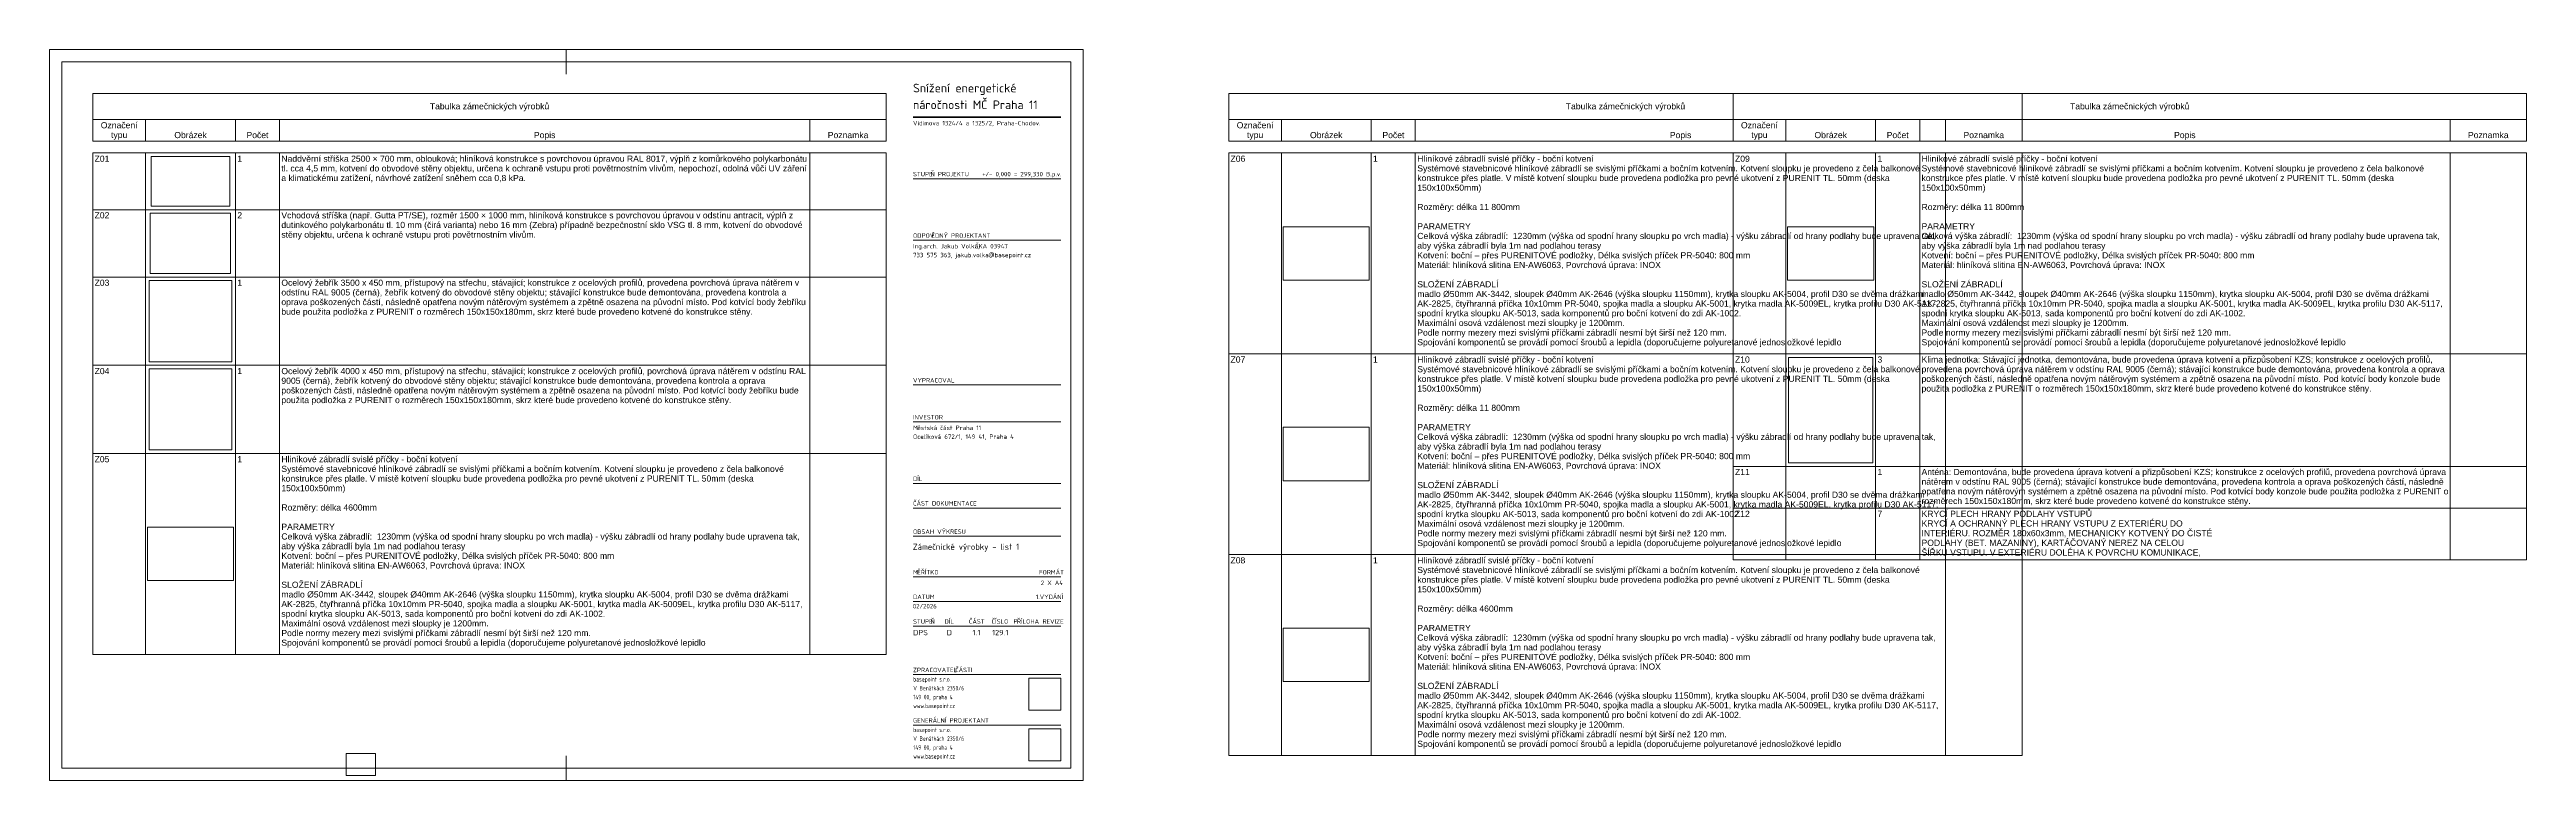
# Paper-space layout 'Layout1' of a CAD drawing. Header units: millimetres. Extents: x -121 to 886, y -2 to 295.
import ezdxf

# ---------------------------------------------------------------- set-up
doc = ezdxf.new("R2010")
doc.units = ezdxf.units.MM
for name, color, linetype, lineweight in [('A-ANNO-NOTE', 131, 'Continuous', 9), ('A-DETL-THIN', 151, 'Continuous', 9), ('G-ANNO-SCHD', 231, 'Continuous', 9), ('G-ANNO-TTLB', 6, 'Continuous', 9), ('G-ANNO-TTLB-WIDE', 214, 'Continuous', 50)]:
    doc.layers.add(name, color=color, linetype=linetype, lineweight=lineweight)
doc.styles.add('Arial', font='arial.ttf', dxfattribs={"height": 2.5})
doc.styles.add('ISOCPEUR', font='isocpeur.ttf', dxfattribs={"height": 1.8})
doc.styles.add('ISOCPEUR_1', font='isocpeur.ttf', dxfattribs={"width": 0.75, "height": 1.8})
doc.styles.add('ISOCPEUR_2', font='isocpeur.ttf', dxfattribs={"height": 2.5})
doc.styles.add('ISOCPEUR_3', font='isocpeur.ttf', dxfattribs={"height": 2.2})
doc.styles.add('ISOCPEUR_B', font='', dxfattribs={"height": 3.5})
doc.styles.add('ISOCPEUR_B_1', font='', dxfattribs={"width": 0.75, "height": 1.8})
doc.styles.get('ISOCPEUR_B').set_extended_font_data('ISOCPEUR', bold=True)
doc.styles.get('ISOCPEUR_B_1').set_extended_font_data('ISOCPEUR', bold=True)
picture_1 = doc.add_image_def('image1.png', size_in_pixel=(511, 511))
picture_2 = doc.add_image_def('image2.jpg', size_in_pixel=(2480, 1536))
picture_3 = doc.add_image_def('image3.png', size_in_pixel=(497, 488))
picture_4 = doc.add_image_def('image4.jpg', size_in_pixel=(1170, 878))
picture_5 = doc.add_image_def('image5.png', size_in_pixel=(1017, 642))
picture_6 = doc.add_image_def('image6.png', size_in_pixel=(532, 667))

# ---------------------------------------------------------------- blocks, each defined once
blk = doc.blocks.new('00_BP_ROZP_KOD_velka_rvt22 - PL_ROZPISKA_21-298807-Zámečnické výrobky - list 1')
at = {"layer": 'A-ANNO-NOTE'}
for p, q in [((-120.5, 295), (-120.5, 285)), ((-120.5, 295), (-120.5, 285)), ((-120.5, 295), (-110.5, 295)), ((-120.5, 295), (-110.5, 295)), ((89.5, 295), (89.5, 285)), ((299.5, 295), (289.5, 295)), ((299.5, 295), (289.5, 295)), ((299.5, 295), (299.5, 285)), ((-120.5, -2), (-120.5, 8)), ((-120.5, -2), (-120.5, 8)), ((89.5, -2), (89.5, 8)), ((299.5, -2), (299.5, 8)), ((-120.5, -2), (-110.5, -2)), ((299.5, -2), (289.5, -2))]:
    blk.add_line(p, q, dxfattribs=at)
at = {"layer": 'G-ANNO-TTLB'}
for p, q in [((299.5, 295), (-120.5, 295)), ((-120.5, 295), (-120.5, -2)), ((299.5, -2), (299.5, 295)), ((-115.5, 290), (-115.5, 3)), ((294.5, 290), (-115.5, 290)), ((294.5, 3), (294.5, 290)), ((290.5, 242.5), (230.5, 242.5)), ((290.5, 217.5), (230.5, 217.5)), ((290.5, 158.7), (230.5, 158.7)), ((290.5, 143.7), (230.5, 143.7)), ((290.5, 118.7), (230.5, 118.7)), ((290.5, 118.7), (230.5, 118.7)), ((290.5, 108.7), (230.5, 108.7)), ((290.5, 97.2), (230.5, 97.2)), ((290.5, 80.7), (230.5, 80.7)), ((290.5, 70.7), (230.5, 70.7)), ((290.5, 60.7), (230.5, 60.7)), ((290.5, 41), (230.5, 41)), ((290.5, 20.5), (230.5, 20.5)), ((-115.5, 3), (294.5, 3)), ((-120.5, -2), (299.5, -2))]:
    blk.add_line(p, q, dxfattribs=at)
at = {"layer": 'G-ANNO-TTLB-WIDE'}
blk.add_line((290.5, 267.5), (230.5, 267.5), dxfattribs=at)
at = {"layer": 'G-ANNO-TTLB', "attachment_point": 1}
for s, insert, char_height, width, style in [('Snížení energetické ', (230.4, 281.1), 3.5, 56.118, 'ISOCPEUR_B'), ('ná', (230.4, 274.3), 3.5, 6.093, 'ISOCPEUR_B'), ('ročnosti MČ Praha 11', (235.4, 274.3), 3.5, 56.198, 'ISOCPEUR_B'), ('Vidimova 1324/4 a 1325/2, Praha-Chodov.', (230.4, 266), 1.8, 56.118, 'ISOCPEUR'), ('STUPE', (230.4, 245.3), 1.8, 8.578, 'ISOCPEUR'), ('Ň PROJEKTU', (237.5, 245.3), 1.8, 16.595, 'ISOCPEUR'), ('+/- 0,000 = 299,330 B.p.v.', (258.5, 245.3), 1.8, 35.114, 'ISOCPEUR'), ('733 575 363, jakub.volka@basepoint.cz', (230.4, 212.4), 1.8, 51.549, 'ISOCPEUR'), ('ODPOV', (230.4, 220.3), 1.8, 9.059, 'ISOCPEUR'), ('Ing.arch. Jakub Volka, ', (230.4, 216), 1.8, 30.544, 'ISOCPEUR'), ('ĚDNÝ PROJEKTANT', (237.9, 220.3), 1.8, 25.654, 'ISOCPEUR'), ('ČKA 03947', (255.6, 216), 1.8, 14.511, 'ISOCPEUR'), ('VYPRACOVAL', (230.4, 161.5), 1.8, 18.359, 'ISOCPEUR'), ('INVESTOR', (230.4, 146.5), 1.8, 12.987, 'ISOCPEUR'), ('\\fISOCPEUR|b0|i0|c238|p34|;M', (230.4, 142.2), 1.8, 2.004, 'ISOCPEUR'), ('ěstská část Praha 11', (232.1, 142.2), 1.8, 28.781, 'ISOCPEUR'), ('Ocelíková 672/1, 149 41, Praha 4', (230.4, 138.6), 1.8, 45.135, 'ISOCPEUR'), ('DÍL', (230.4, 121.5), 1.8, 4.409, 'ISOCPEUR'), ('ČÁST DOKUMENTACE', (230.4, 111.5), 1.8, 27.578, 'ISOCPEUR'), ('OBSAH VÝKRESU', (230.4, 100), 1.8, 23.008, 'ISOCPEUR'), ('\\fISOCPEUR|b0|i0|c238|p34|;M', (230.4, 83.5), 1.8, 2.004, 'ISOCPEUR'), ('ĚŘÍTKO', (232.1, 83.5), 1.8, 9.7, 'ISOCPEUR'), ('FORMÁT', (281.6, 83.5), 1.8, 10.823, 'ISOCPEUR'), ('DATUM', (230.4, 73.5), 1.8, 9.3, 'ISOCPEUR'), ('1.VYDÁNÍ', (280.3, 73.5), 1.8, 12.426, 'ISOCPEUR'), ('2 X A4', (282.3, 79.2), 1.8, 10.021, 'ISOCPEUR'), ('02/2026', (230.3, 69.7), 1.8, 10.662, 'ISOCPEUR'), ('STUPE', (230.4, 63.5), 1.8, 8.578, 'ISOCPEUR'), ('\\fISOCPEUR|b0|i0|c238|p34|;Ň', (237.5, 63.5), 1.8, 1.764, 'ISOCPEUR'), ('DÍL', (243.2, 63.5), 1.8, 4.409, 'ISOCPEUR'), ('ČÁST', (253.1, 63.5), 1.8, 7.055, 'ISOCPEUR'), ('ČÍSLO', (262.3, 63.5), 1.8, 7.696, 'ISOCPEUR'), ('\\fISOCPEUR|b0|i0|c238|p34|;P', (271.2, 63.5), 1.8, 1.764, 'ISOCPEUR'), ('ŘÍLOHA', (272.6, 63.5), 1.8, 9.941, 'ISOCPEUR'), ('REVIZE', (283, 63.5), 1.8, 9.219, 'ISOCPEUR'), ('ZPRACOVATEL ', (230.4, 43.8), 1.8, 20.764, 'ISOCPEUR'), ('ČÁSTI', (247.5, 43.8), 1.8, 7.696, 'ISOCPEUR'), ('149 00, praha 4', (230.5, 32.8), 1.8, 16.174, 'ISOCPEUR_1'), ('basepoint s.r.o.', (230.5, 40), 1.8, 16.234, 'ISOCPEUR_B_1'), ('V Benátkách 2350/6', (230.5, 36.4), 1.8, 20.623, 'ISOCPEUR_1'), ('www.basepoint.cz', (230.5, 29.2), 1.8, 17.136, 'ISOCPEUR_1'), ('GENERÁLNÍ PROJEKTANT', (230.4, 23.3), 1.8, 33.35, 'ISOCPEUR'), ('149 00, praha 4', (230.5, 12.3), 1.8, 16.174, 'ISOCPEUR_1'), ('basepoint s.r.o.', (230.5, 19.5), 1.8, 16.234, 'ISOCPEUR_B_1'), ('V Benátkách 2350/6', (230.5, 15.9), 1.8, 20.623, 'ISOCPEUR_1'), ('www.basepoint.cz', (230.5, 8.7), 1.8, 17.136, 'ISOCPEUR_1')]:
    blk.add_mtext(s, dxfattribs=dict(at, insert=insert, char_height=char_height, width=width, style=style))
at = {"layer": 'G-ANNO-TTLB'}
image = blk.add_image(picture_1, insert=(277.4, 26.5), size_in_units=(13, 13), dxfattribs=at)
image.dxf.flags = 7
image = blk.add_image(picture_1, insert=(277.4, 6), size_in_units=(13, 13), dxfattribs=at)
image.dxf.flags = 7

psp = doc.layouts.get("Layout1")

# ---------------------------------------------------------------- linework, layer by layer
at = {"layer": 'A-DETL-THIN'}
for p, q in [((-102.9, 277.2), (-102.9, 266.6)), ((219.5, 277.2), (-102.9, 277.2)), ((219.5, 266.6), (219.5, 277.2)), ((358.7, 277.2), (358.7, 266.6)), ((681.1, 277.2), (358.7, 277.2)), ((563.6, 277.2), (563.6, 266.6)), ((886, 277.2), (563.6, 277.2)), ((681.1, 266.6), (681.1, 277.2)), ((886, 266.6), (886, 277.2)), ((-102.9, 266.6), (-102.9, 257.8)), ((-102.9, 266.6), (219.5, 266.6)), ((-81.5, 266.6), (-81.5, 257.8)), ((-45, 266.6), (-45, 257.8)), ((-27, 266.6), (-27, 257.8)), ((188.4, 266.6), (188.4, 257.8)), ((219.5, 266.6), (219.5, 257.8)), ((358.7, 266.6), (358.7, 257.8)), ((358.7, 266.6), (681.1, 266.6)), ((380.1, 266.6), (380.1, 257.8)), ((416.6, 266.6), (416.6, 257.8)), ((434.5, 266.6), (434.5, 257.8)), ((563.6, 266.6), (563.6, 257.8)), ((563.6, 266.6), (886, 266.6)), ((585, 266.6), (585, 257.8)), ((621.5, 266.6), (621.5, 257.8)), ((639.5, 266.6), (639.5, 257.8)), ((650, 266.6), (650, 257.8)), ((681.1, 266.6), (681.1, 257.8)), ((855, 266.6), (855, 257.8)), ((886, 266.6), (886, 257.8)), ((-81.5, 257.8), (-102.9, 257.8)), ((-81.5, 253), (-102.9, 253)), ((-102.9, 253), (-102.9, 229.9)), ((-45, 257.8), (-81.5, 257.8)), ((-45, 253), (-81.5, 253)), ((-81.5, 253), (-81.5, 229.9)), ((-27, 257.8), (-45, 257.8)), ((-27, 253), (-45, 253)), ((-45, 253), (-45, 229.9)), ((188.4, 257.8), (-27, 257.8)), ((188.4, 253), (-27, 253)), ((-27, 253), (-27, 229.9)), ((219.5, 257.8), (188.4, 257.8)), ((219.5, 253), (188.4, 253)), ((188.4, 253), (188.4, 229.9)), ((219.5, 253), (219.5, 229.9)), ((380.1, 257.8), (358.7, 257.8)), ((380.1, 253), (358.7, 253)), ((358.7, 253), (358.7, 171.4)), ((416.6, 257.8), (380.1, 257.8)), ((416.6, 253), (380.1, 253)), ((380.1, 253), (380.1, 171.4)), ((434.5, 257.8), (416.6, 257.8)), ((434.5, 253), (416.6, 253)), ((416.6, 253), (416.6, 171.4)), ((650, 257.8), (434.5, 257.8)), ((650, 253), (434.5, 253)), ((434.5, 253), (434.5, 171.4)), ((585, 257.8), (563.6, 257.8)), ((585, 253), (563.6, 253)), ((563.6, 253), (563.6, 171.4)), ((621.5, 257.8), (585, 257.8)), ((621.5, 253), (585, 253)), ((585, 253), (585, 171.4)), ((639.5, 257.8), (621.5, 257.8)), ((639.5, 253), (621.5, 253)), ((621.5, 253), (621.5, 171.4)), ((855, 257.8), (639.5, 257.8)), ((855, 253), (639.5, 253)), ((639.5, 253), (639.5, 171.4)), ((681.1, 257.8), (650, 257.8)), ((681.1, 253), (650, 253)), ((650, 253), (650, 171.4)), ((681.1, 253), (681.1, 171.4)), ((886, 257.8), (855, 257.8)), ((886, 253), (855, 253)), ((855, 253), (855, 171.4)), ((886, 253), (886, 171.4)), ((-81.5, 229.9), (-102.9, 229.9)), ((-102.9, 229.9), (-102.9, 202.5)), ((-45, 229.9), (-81.5, 229.9)), ((-81.5, 229.9), (-81.5, 202.5)), ((-27, 229.9), (-45, 229.9)), ((-45, 229.9), (-45, 202.5)), ((188.4, 229.9), (-27, 229.9)), ((-27, 229.9), (-27, 202.5)), ((219.5, 229.9), (188.4, 229.9)), ((188.4, 229.9), (188.4, 202.5)), ((219.5, 229.9), (219.5, 202.5)), ((-81.5, 202.5), (-102.9, 202.5)), ((-102.9, 202.5), (-102.9, 166.7)), ((-45, 202.5), (-81.5, 202.5)), ((-81.5, 202.5), (-81.5, 166.7)), ((-27, 202.5), (-45, 202.5)), ((-45, 202.5), (-45, 166.7)), ((188.4, 202.5), (-27, 202.5)), ((-27, 202.5), (-27, 166.7)), ((219.5, 202.5), (188.4, 202.5)), ((188.4, 202.5), (188.4, 166.7)), ((219.5, 202.5), (219.5, 166.7)), ((380.1, 171.4), (358.7, 171.4)), ((358.7, 171.4), (358.7, 89.8)), ((416.6, 171.4), (380.1, 171.4)), ((380.1, 171.4), (380.1, 89.8)), ((434.5, 171.4), (416.6, 171.4)), ((416.6, 171.4), (416.6, 89.8)), ((650, 171.4), (434.5, 171.4)), ((434.5, 171.4), (434.5, 89.8)), ((585, 171.4), (563.6, 171.4)), ((563.6, 171.4), (563.6, 125.6)), ((621.5, 171.4), (585, 171.4)), ((585, 171.4), (585, 125.6)), ((639.5, 171.4), (621.5, 171.4)), ((621.5, 171.4), (621.5, 125.6)), ((855, 171.4), (639.5, 171.4)), ((639.5, 171.4), (639.5, 125.6)), ((681.1, 171.4), (650, 171.4)), ((650, 171.4), (650, 89.8)), ((681.1, 171.4), (681.1, 89.8)), ((886, 171.4), (855, 171.4)), ((855, 171.4), (855, 125.6)), ((886, 171.4), (886, 125.6)), ((-81.5, 166.7), (-102.9, 166.7)), ((-102.9, 166.7), (-102.9, 130.8)), ((-45, 166.7), (-81.5, 166.7)), ((-81.5, 166.7), (-81.5, 130.8)), ((-27, 166.7), (-45, 166.7)), ((-45, 166.7), (-45, 130.8)), ((188.4, 166.7), (-27, 166.7)), ((-27, 166.7), (-27, 130.8)), ((219.5, 166.7), (188.4, 166.7)), ((188.4, 166.7), (188.4, 130.8)), ((219.5, 166.7), (219.5, 130.8)), ((-81.5, 130.8), (-102.9, 130.8)), ((-102.9, 130.8), (-102.9, 49.2)), ((-45, 130.8), (-81.5, 130.8)), ((-81.5, 130.8), (-81.5, 49.2)), ((-27, 130.8), (-45, 130.8)), ((-45, 130.8), (-45, 49.2)), ((188.4, 130.8), (-27, 130.8)), ((-27, 130.8), (-27, 49.2)), ((219.5, 130.8), (188.4, 130.8)), ((188.4, 130.8), (188.4, 49.2)), ((219.5, 130.8), (219.5, 49.2)), ((585, 125.6), (563.6, 125.6)), ((563.6, 125.6), (563.6, 108.7)), ((621.5, 125.6), (585, 125.6)), ((585, 125.6), (585, 108.7)), ((639.5, 125.6), (621.5, 125.6)), ((621.5, 125.6), (621.5, 108.7)), ((855, 125.6), (639.5, 125.6)), ((639.5, 125.6), (639.5, 108.7)), ((886, 125.6), (855, 125.6)), ((855, 125.6), (855, 108.7)), ((886, 125.6), (886, 108.7)), ((585, 108.7), (563.6, 108.7)), ((563.6, 108.7), (563.6, 87.7)), ((621.5, 108.7), (585, 108.7)), ((585, 108.7), (585, 87.7)), ((639.5, 108.7), (621.5, 108.7)), ((621.5, 108.7), (621.5, 87.7)), ((855, 108.7), (639.5, 108.7)), ((639.5, 108.7), (639.5, 87.7)), ((886, 108.7), (855, 108.7)), ((855, 108.7), (855, 87.7)), ((886, 108.7), (886, 87.7)), ((380.1, 89.8), (358.7, 89.8)), ((358.7, 89.8), (358.7, 8.2)), ((416.6, 89.8), (380.1, 89.8)), ((380.1, 89.8), (380.1, 8.2)), ((434.5, 89.8), (416.6, 89.8)), ((416.6, 89.8), (416.6, 8.2)), ((650, 89.8), (434.5, 89.8)), ((434.5, 89.8), (434.5, 8.2)), ((585, 87.7), (563.6, 87.7)), ((621.5, 87.7), (585, 87.7)), ((639.5, 87.7), (621.5, 87.7)), ((855, 87.7), (639.5, 87.7)), ((681.1, 89.8), (650, 89.8)), ((650, 89.8), (650, 8.2)), ((681.1, 89.8), (681.1, 8.2)), ((886, 87.7), (855, 87.7)), ((-81.5, 49.2), (-102.9, 49.2)), ((-45, 49.2), (-81.5, 49.2)), ((-27, 49.2), (-45, 49.2)), ((188.4, 49.2), (-27, 49.2)), ((219.5, 49.2), (188.4, 49.2)), ((380.1, 8.2), (358.7, 8.2)), ((416.6, 8.2), (380.1, 8.2)), ((434.5, 8.2), (416.6, 8.2)), ((650, 8.2), (434.5, 8.2)), ((681.1, 8.2), (650, 8.2))]:
    psp.add_line(p, q, dxfattribs=at)

# ---------------------------------------------------------------- block references
at = {"layer": 'G-ANNO-TTLB'}
psp.add_blockref('00_BP_ROZP_KOD_velka_rvt22 - PL_ROZPISKA_21-298807-Zámečnické výrobky - list 1', (0, 0), dxfattribs=at)

# ---------------------------------------------------------------- texts
at = {"layer": 'G-ANNO-SCHD', "char_height": 2.5, "line_spacing_factor": 0.941778, "style": 'Arial'}
for s, insert, width, attachment_point in [('Tabulka zámečnických výrobků', (58.3, 273.2), 57.971, 2), ('Tabulka zámečnických výrobků', (519.9, 273.2), 57.971, 2), ('Tabulka zámečnických výrobků', (724.8, 273.2), 57.971, 2), ('Označení\\Ptypu', (-92.2, 265.5), 17.875, 2), ('Označení\\Ptypu', (369.4, 265.5), 17.875, 2), ('Označení\\Ptypu', (574.3, 265.5), 17.875, 2), ('Z01', (-102.2, 251.9), 7.193, 1), ('Obrázek', (-63.2, 261.5), 15.763, 2), ('\\fArial|b0|i0|c238|p34|;1', (-44.2, 251.9), 2.326, 1), ('Počet', (-36, 261.5), 10.682, 2), ('Naddvěrní stříška 2500 × 700 mm, oblouková; hliníková konstrukce s povrchovou úpravou RAL 8017, výplň z komůrkového polykarbonátu\\Ptl. cca 4,5 mm, kotvení do obvodové stěny objektu, určena k ochraně vstupu proti povětrnostním vlivům, nepochozí, odolná vůči UV záření\\Pa klimatickému zatížení, návrhové zatížení sněhem cca 0,8 kPa.', (-26.3, 251.9), 255.481, 1), ('Popis', (80.7, 261.5), 10.437, 2), ('Poznamka', (204, 261.5), 19.711, 2), ('Z06', (359.4, 251.9), 7.193, 1), ('Obrázek', (398.3, 261.5), 15.763, 2), ('\\fArial|b0|i0|c238|p34|;1', (417.3, 251.9), 2.326, 1), ('Počet', (425.6, 261.5), 10.682, 2), ('Hliníkové zábradlí svislé příčky - boční kotvení\\PSystémové stavebnicové hliníkové zábradlí se svislými příčkami a bočním kotvením. Kotvení sloupku je provedeno z čela balkonové\\Pkonstrukce přes platle. V místě kotvení sloupku bude provedena podložka pro pevné ukotvení z PURENIT TL. 50mm (deska\\P150x100x50mm)\\P\\PRozměry: délka 11 800mm\\P\\PPARAMETRY\\PCelková výška zábradlí:  1230mm (výška od spodní hrany sloupku po vrch madla) - výšku zábradlí od hrany podlahy bude upravena tak,\\Paby výška zábradlí byla 1m nad podlahou terasy\\PKotvení: boční – přes PURENITOVÉ podložky, Délka svislých příček PR-5040: 800 mm\\PMateriál: hliníková slitina EN-AW6063, Povrchová úprava: INOX\\P\\PSLOŽENÍ ZÁBRADLÍ\\Pmadlo Ø50mm AK-3442, sloupek Ø40mm AK-2646 (výška sloupku 1150mm), krytka sloupku AK-5004, profil D30 se dvěma drážkami\\PAK-2825, čtyřhranná příčka 10x10mm PR-5040, spojka madla a sloupku AK-5001, krytka madla AK-5009EL, krytka profilu D30 AK-5117,\\Pspodní krytka sloupku AK-5013, sada komponentů pro boční kotvení do zdi AK-1002.\\PMaximální osová vzdálenost mezi sloupky je 1200mm.\\PPodle normy mezery mezi svislými příčkami zábradlí nesmí být širší než 120 mm.\\PSpojování komponentů se provádí pomocí šroubů a lepidla (doporučujeme polyuretanové jednosložkové lepidlo', (435.3, 251.9), 252.818, 1), ('Popis', (542.3, 261.5), 10.437, 2), ('Z09', (564.4, 251.9), 7.193, 1), ('Obrázek', (603.3, 261.5), 15.763, 2), ('\\fArial|b0|i0|c238|p34|;1', (622.3, 251.9), 2.326, 1), ('Počet', (630.5, 261.5), 10.682, 2), ('Hliníkové zábradlí svislé příčky - boční kotvení\\PSystémové stavebnicové hliníkové zábradlí se svislými příčkami a bočním kotvením. Kotvení sloupku je provedeno z čela balkonové\\Pkonstrukce přes platle. V místě kotvení sloupku bude provedena podložka pro pevné ukotvení z PURENIT TL. 50mm (deska\\P150x100x50mm)\\P\\PRozměry: délka 11 800mm\\P\\PPARAMETRY\\PCelková výška zábradlí:  1230mm (výška od spodní hrany sloupku po vrch madla) - výšku zábradlí od hrany podlahy bude upravena tak,\\Paby výška zábradlí byla 1m nad podlahou terasy\\PKotvení: boční – přes PURENITOVÉ podložky, Délka svislých příček PR-5040: 800 mm\\PMateriál: hliníková slitina EN-AW6063, Povrchová úprava: INOX\\P\\PSLOŽENÍ ZÁBRADLÍ\\Pmadlo Ø50mm AK-3442, sloupek Ø40mm AK-2646 (výška sloupku 1150mm), krytka sloupku AK-5004, profil D30 se dvěma drážkami\\PAK-2825, čtyřhranná příčka 10x10mm PR-5040, spojka madla a sloupku AK-5001, krytka madla AK-5009EL, krytka profilu D30 AK-5117,\\Pspodní krytka sloupku AK-5013, sada komponentů pro boční kotvení do zdi AK-1002.\\PMaximální osová vzdálenost mezi sloupky je 1200mm.\\PPodle normy mezery mezi svislými příčkami zábradlí nesmí být širší než 120 mm.\\PSpojování komponentů se provádí pomocí šroubů a lepidla (doporučujeme polyuretanové jednosložkové lepidlo', (640.2, 251.9), 252.818, 1), ('Poznamka', (665.5, 261.5), 19.711, 2), ('Popis', (747.2, 261.5), 10.437, 2), ('Poznamka', (870.5, 261.5), 19.711, 2), ('Z02', (-102.2, 228.9), 7.193, 1), ('\\fArial|b0|i0|c238|p34|;2', (-44.2, 228.9), 2.326, 1), ('Vchodová stříška (např. Gutta PT/SE), rozměr 1500 × 1000 mm, hliníková konstrukce s povrchovou úpravou v odstínu antracit, výplň z\\Pdutinkového polykarbonátu tl. 10 mm (čirá varianta) nebo 16 mm (Zebra) případně bezpečnostní sklo VSG tl. 8 mm, kotvení do obvodové\\Pstěny objektu, určena k ochraně vstupu proti povětrnostním vlivům.', (-26.3, 228.9), 253.185, 1), ('Z03', (-102.2, 201.5), 7.193, 1), ('\\fArial|b0|i0|c238|p34|;1', (-44.2, 201.5), 2.326, 1), ('Ocelový žebřík 3500 x 450 mm, přístupový na střechu, stávající; konstrukce z ocelových profilů, provedena povrchová úprava nátěrem v\\Podstínu RAL 9005 (černá), žebřík kotvený do obvodové stěny objektu; stávající konstrukce bude demontována, provedena kontrola a\\Poprava poškozených částí, následně opatřena novým nátěrovým systémem a zpětně osazena na původní místo. Pod kotvící body žebříku\\Pbude použita podložka z PURENIT o rozměrech 150x150x180mm, skrz které bude provedeno kotvené do konstrukce stěny.', (-26.3, 201.5), 254.808, 1), ('Z04', (-102.2, 165.6), 7.193, 1), ('\\fArial|b0|i0|c238|p34|;1', (-44.2, 165.6), 2.326, 1), ('Ocelový žebřík 4000 x 450 mm, přístupový na střechu, stávající; konstrukce z ocelových profilů, povrchová úprava nátěrem v odstínu RAL\\P9005 (černá), žebřík kotvený do obvodové stěny objektu; stávající konstrukce bude demontována, provedena kontrola a oprava\\Ppoškozených částí, následně opatřena novým nátěrovým systémem a zpětně osazena na původní místo. Pod kotvící body žebříku bude\\Ppoužita podložka z PURENIT o rozměrech 150x150x180mm, skrz které bude provedeno kotvené do konstrukce stěny.', (-26.3, 165.6), 254.961, 1), ('Z07', (359.4, 170.3), 7.193, 1), ('\\fArial|b0|i0|c238|p34|;1', (417.3, 170.3), 2.326, 1), ('Hliníkové zábradlí svislé příčky - boční kotvení\\PSystémové stavebnicové hliníkové zábradlí se svislými příčkami a bočním kotvením. Kotvení sloupku je provedeno z čela balkonové\\Pkonstrukce přes platle. V místě kotvení sloupku bude provedena podložka pro pevné ukotvení z PURENIT TL. 50mm (deska\\P150x100x50mm)\\P\\PRozměry: délka 11 800mm\\P\\PPARAMETRY\\PCelková výška zábradlí:  1230mm (výška od spodní hrany sloupku po vrch madla) - výšku zábradlí od hrany podlahy bude upravena tak,\\Paby výška zábradlí byla 1m nad podlahou terasy\\PKotvení: boční – přes PURENITOVÉ podložky, Délka svislých příček PR-5040: 800 mm\\PMateriál: hliníková slitina EN-AW6063, Povrchová úprava: INOX\\P\\PSLOŽENÍ ZÁBRADLÍ\\Pmadlo Ø50mm AK-3442, sloupek Ø40mm AK-2646 (výška sloupku 1150mm), krytka sloupku AK-5004, profil D30 se dvěma drážkami\\PAK-2825, čtyřhranná příčka 10x10mm PR-5040, spojka madla a sloupku AK-5001, krytka madla AK-5009EL, krytka profilu D30 AK-5117,\\Pspodní krytka sloupku AK-5013, sada komponentů pro boční kotvení do zdi AK-1002.\\PMaximální osová vzdálenost mezi sloupky je 1200mm.\\PPodle normy mezery mezi svislými příčkami zábradlí nesmí být širší než 120 mm.\\PSpojování komponentů se provádí pomocí šroubů a lepidla (doporučujeme polyuretanové jednosložkové lepidlo', (435.3, 170.3), 252.818, 1), ('Z10', (564.4, 170.3), 7.193, 1), ('\\fArial|b0|i0|c238|p34|;3', (622.3, 170.3), 2.326, 1), ('Klima jednotka: Stávající jednotka, demontována, bude provedena úprava kotvení a přizpůsobení KZS; konstrukce z ocelových profilů,\\Pprovedena povrchová úprava nátěrem v odstínu RAL 9005 (černá); stávající konstrukce bude demontována, provedena kontrola a oprava\\Ppoškozených částí, následně opatřena novým nátěrovým systémem a zpětně osazena na původní místo. Pod kotvící body konzole bude\\Ppoužita podložka z PURENIT o rozměrech 150x150x180mm, skrz které bude provedeno kotvené do konstrukce stěny.', (640.2, 170.3), 254.44, 1), ('Z05', (-102.2, 129.8), 7.193, 1), ('\\fArial|b0|i0|c238|p34|;1', (-44.2, 129.8), 2.326, 1), ('Hliníkové zábradlí svislé příčky - boční kotvení\\PSystémové stavebnicové hliníkové zábradlí se svislými příčkami a bočním kotvením. Kotvení sloupku je provedeno z čela balkonové\\Pkonstrukce přes platle. V místě kotvení sloupku bude provedena podložka pro pevné ukotvení z PURENIT TL. 50mm (deska\\P150x100x50mm)\\P\\PRozměry: délka 4600mm\\P\\PPARAMETRY\\PCelková výška zábradlí:  1230mm (výška od spodní hrany sloupku po vrch madla) - výšku zábradlí od hrany podlahy bude upravena tak,\\Paby výška zábradlí byla 1m nad podlahou terasy\\PKotvení: boční – přes PURENITOVÉ podložky, Délka svislých příček PR-5040: 800 mm\\PMateriál: hliníková slitina EN-AW6063, Povrchová úprava: INOX\\P\\PSLOŽENÍ ZÁBRADLÍ\\Pmadlo Ø50mm AK-3442, sloupek Ø40mm AK-2646 (výška sloupku 1150mm), krytka sloupku AK-5004, profil D30 se dvěma drážkami\\PAK-2825, čtyřhranná příčka 10x10mm PR-5040, spojka madla a sloupku AK-5001, krytka madla AK-5009EL, krytka profilu D30 AK-5117,\\Pspodní krytka sloupku AK-5013, sada komponentů pro boční kotvení do zdi AK-1002.\\PMaximální osová vzdálenost mezi sloupky je 1200mm.\\PPodle normy mezery mezi svislými příčkami zábradlí nesmí být širší než 120 mm.\\PSpojování komponentů se provádí pomocí šroubů a lepidla (doporučujeme polyuretanové jednosložkové lepidlo', (-26.3, 129.8), 252.818, 1), ('Z11', (564.4, 124.6), 7.193, 1), ('\\fArial|b0|i0|c238|p34|;1', (622.3, 124.6), 2.326, 1), ('Anténa: Demontována, bude provedena úprava kotvení a přizpůsobení KZS; konstrukce z ocelových profilů, provedena povrchová úprava\\Pnátěrem v odstínu RAL 9005 (černá); stávající konstrukce bude demontována, provedena kontrola a oprava poškozených částí, následně\\Popatřena novým nátěrovým systémem a zpětně osazena na původní místo. Pod kotvící body konzole bude použita podložka z PURENIT o\\Prozměrech 150x150x180mm, skrz které bude provedeno kotvené do konstrukce stěny.', (640.2, 124.6), 255.91, 1), ('Z12', (564.4, 107.6), 7.193, 1), ('\\fArial|b0|i0|c238|p34|;7', (622.3, 107.6), 2.326, 1), ('KRYCÍ PLECH HRANY PODLAHY VSTUPŮ\\PKRYCÍ A OCHRANNÝ PLECH HRANY VSTUPU Z EXTERIÉRU DO\\PINTERIÉRU. ROZMĚR 180x60x3mm, MECHANICKY KOTVENÝ DO ČISTÉ\\PPODLAHY (BET. MAZANINY), KARTÁČOVANÝ NEREZ NA CELOU\\PŠÍŘKU VSTUPU. V EXTERIÉRU DOLÉHA K POVRCHU KOMUNIKACE,', (640.2, 107.6), 140.948, 1), ('Z08', (359.4, 88.7), 7.193, 1), ('\\fArial|b0|i0|c238|p34|;1', (417.3, 88.7), 2.326, 1), ('Hliníkové zábradlí svislé příčky - boční kotvení\\PSystémové stavebnicové hliníkové zábradlí se svislými příčkami a bočním kotvením. Kotvení sloupku je provedeno z čela balkonové\\Pkonstrukce přes platle. V místě kotvení sloupku bude provedena podložka pro pevné ukotvení z PURENIT TL. 50mm (deska\\P150x100x50mm)\\P\\PRozměry: délka 4600mm\\P\\PPARAMETRY\\PCelková výška zábradlí:  1230mm (výška od spodní hrany sloupku po vrch madla) - výšku zábradlí od hrany podlahy bude upravena tak,\\Paby výška zábradlí byla 1m nad podlahou terasy\\PKotvení: boční – přes PURENITOVÉ podložky, Délka svislých příček PR-5040: 800 mm\\PMateriál: hliníková slitina EN-AW6063, Povrchová úprava: INOX\\P\\PSLOŽENÍ ZÁBRADLÍ\\Pmadlo Ø50mm AK-3442, sloupek Ø40mm AK-2646 (výška sloupku 1150mm), krytka sloupku AK-5004, profil D30 se dvěma drážkami\\PAK-2825, čtyřhranná příčka 10x10mm PR-5040, spojka madla a sloupku AK-5001, krytka madla AK-5009EL, krytka profilu D30 AK-5117,\\Pspodní krytka sloupku AK-5013, sada komponentů pro boční kotvení do zdi AK-1002.\\PMaximální osová vzdálenost mezi sloupky je 1200mm.\\PPodle normy mezery mezi svislými příčkami zábradlí nesmí být širší než 120 mm.\\PSpojování komponentů se provádí pomocí šroubů a lepidla (doporučujeme polyuretanové jednosložkové lepidlo', (435.3, 88.7), 252.818, 1)]:
    psp.add_mtext(s, dxfattribs=dict(at, insert=insert, width=width, attachment_point=attachment_point))
at = {"layer": 'G-ANNO-TTLB', "attachment_point": 1}
for s, insert, char_height, width, style in [('Záme', (230.3, 94.2), 2.5, 9.46, 'ISOCPEUR_2'), ('čnické výrobky - list 1', (238.2, 94.2), 2.5, 43.051, 'ISOCPEUR_2'), ('DPS', (230.4, 59.2), 2.2, 6.253, 'ISOCPEUR_3'), ('\\fISOCPEUR|b0|i0|c238|p34|;D', (244.1, 59.2), 2.2, 2.084, 'ISOCPEUR_3'), ('1.1', (254.6, 59.2), 2.2, 3.367, 'ISOCPEUR_3'), ('129.1', (262.5, 59.2), 2.2, 7.055, 'ISOCPEUR_3')]:
    psp.add_mtext(s, dxfattribs=dict(at, insert=insert, char_height=char_height, width=width, style=style))

# ---------------------------------------------------------------- pictures from other files: only their frames are drawn
at = {"layer": 'A-DETL-THIN'}
image = psp.add_image(picture_5, insert=(-79.2, 231.4), size_in_units=(32, 20.2), dxfattribs=at)
image.dxf.flags = 7
image = psp.add_image(picture_4, insert=(-79.6, 204), size_in_units=(32.7, 24.5), dxfattribs=at)
image.dxf.flags = 7
image = psp.add_image(picture_2, insert=(380.8, 201.3), size_in_units=(35, 21.7), dxfattribs=at)
image.dxf.flags = 7
image = psp.add_image(picture_2, insert=(585.8, 201.3), size_in_units=(35, 21.7), dxfattribs=at)
image.dxf.flags = 7
image = psp.add_image(picture_3, insert=(-80, 168.1), size_in_units=(33.6, 33), dxfattribs=at)
image.dxf.flags = 7
image = psp.add_image(picture_3, insert=(-80, 132.3), size_in_units=(33.6, 33), dxfattribs=at)
image.dxf.flags = 7
image = psp.add_image(picture_6, insert=(586.2, 127), size_in_units=(34.2, 42.9), dxfattribs=at)
image.dxf.flags = 7
image = psp.add_image(picture_2, insert=(380.8, 119.8), size_in_units=(35, 21.7), dxfattribs=at)
image.dxf.flags = 7
image = psp.add_image(picture_2, insert=(-80.7, 79.2), size_in_units=(35, 21.7), dxfattribs=at)
image.dxf.flags = 7
image = psp.add_image(picture_2, insert=(380.8, 38.2), size_in_units=(35, 21.7), dxfattribs=at)
image.dxf.flags = 7

# ---------------------------------------------------------------- viewports
at = {"layer": '0'}
psp.add_viewport(center=(6, 4.5), size=(12, 9), view_center_point=(6, 4.5), view_height=12, dxfattribs=at)

doc.saveas('drawing.dxf')
